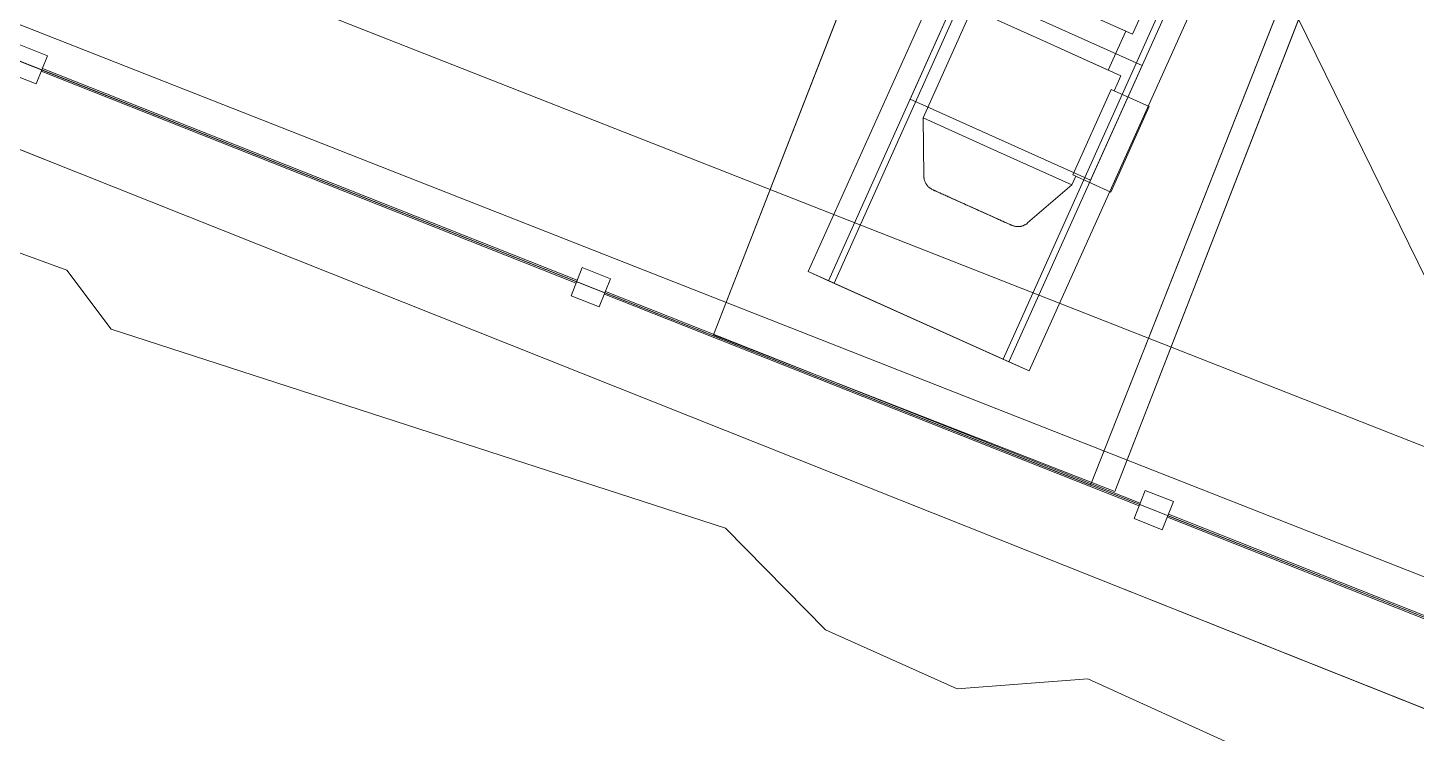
# Model space of a CAD drawing. Header units: metres. Extents: x -207 to 292, y -187 to 169.
# Drawn here: x -46.365 to -44.072, y -79.504 to -78.339 of the extents above; entities that cross this region are included whole.
import ezdxf

# ---------------------------------------------------------------- set-up
doc = ezdxf.new("R2010")
doc.units = ezdxf.units.M
for name, color, linetype, lineweight in [('A-FLOR', 7, 'Continuous', 9), ('A-GLAZ-CWMG', 7, 'Continuous', 9), ('C-TOPO', 7, 'Continuous', 9), ('C-TOPO-MINR', 7, 'Continuous', 9), ('CERCO INTERIOR', 7, 'Continuous', 9), ('M-EQPM', 7, 'Continuous', 9), ('VEREDAS', 7, 'Continuous', 9)]:
    doc.layers.add(name, color=color, linetype=linetype, lineweight=lineweight)
doc.layers.add('PR10-ARQ-PL-001-Emplazamiento-C-1_dwg', color=7, linetype='Continuous', lineweight=9, true_color=0x767676)

# ---------------------------------------------------------------- blocks, each defined once
blk = doc.blocks.new('Circular Mullion - 5mm-2127248-PLANTA EMPLAZAMIENTO ACTUALIZADO')
at = {"layer": 'A-GLAZ-CWMG'}
for p, q in [((-107.6478, -45.3968), (-107.9974, -46.2801)), ((-107.6455, -45.3977), (-107.9951, -46.281)), ((-107.9951, -46.281), (-107.6455, -45.3977)), ((-107.9927, -46.2819), (-107.6432, -45.3986)), ((-107.6455, -45.3977), (-107.6478, -45.3968)), ((-107.6432, -45.3986), (-107.6455, -45.3977)), ((-107.9974, -46.2801), (-107.9951, -46.281)), ((-107.9951, -46.281), (-107.9927, -46.2819))]:
    blk.add_line(p, q, dxfattribs=at)
blk = doc.blocks.new('Circular Mullion - 5mm-2145617-PLANTA EMPLAZAMIENTO ACTUALIZADO')
at = {"layer": 'A-GLAZ-CWMG'}
for p, q in [((-44.4821, -79.1447), (-44.483, -79.1471)), ((-44.483, -79.1471), (-43.8496, -79.3977)), ((-44.4812, -79.1424), (-44.4821, -79.1447)), ((-43.8487, -79.3954), (-44.4821, -79.1447)), ((-44.4821, -79.1447), (-43.8487, -79.3954)), ((-43.8478, -79.3931), (-44.4812, -79.1424)), ((-43.8496, -79.3977), (-43.8487, -79.3954)), ((-43.8487, -79.3954), (-43.8478, -79.3931))]:
    blk.add_line(p, q, dxfattribs=at)
blk = doc.blocks.new('Rectangular Mullion - 50 x 50 mm-2128568-PLANTA EMPLAZAMIENTO ACTUALIZADO')
at = {"layer": 'A-GLAZ-CWMG'}
for p, q in [((0.025, 0.025), (-0.025, 0.025)), ((-0.025, 0.025), (-0.025, -0.025)), ((0.025, -0.025), (0.025, 0.025)), ((-0.025, -0.025), (0.025, -0.025))]:
    blk.add_line(p, q, dxfattribs=at)
blk = doc.blocks.new('Rectangular Mullion - 50 x 50 mm-2128569-PLANTA EMPLAZAMIENTO ACTUALIZADO')
at = {"layer": 'A-GLAZ-CWMG'}
for p, q in [((-0.025, -0.025), (-0.025, 0.025)), ((-0.025, 0.025), (0.025, 0.025)), ((0.025, 0.025), (0.025, -0.025)), ((0.025, -0.025), (-0.025, -0.025))]:
    blk.add_line(p, q, dxfattribs=at)
blk = doc.blocks.new('M_Sistema Bombas-Valvulas - M_Sistema Bombas-Valvulas-2196224-PLANTA EMPLAZAMIENTO ACTUALIZADO')
at = {"layer": 'M-EQPM'}
for p, q in [((-0.6816, 0.167), (-0.6816, 0.2036)), ((-0.6816, 0.2036), (-0.6816, 0.1569)), ((-0.6816, 0.2036), (0.1602, 0.2036)), ((-0.6816, 0.2036), (0.1602, 0.2036)), ((-0.6816, 0.167), (0.1602, 0.167)), ((0.1602, 0.167), (-0.6816, 0.167)), ((-0.6816, -0.1597), (-0.6816, 0.167)), ((-0.1453, 0.167), (-0.3529, 0.167)), ((-0.3529, 0.167), (-0.1453, 0.167)), ((-0.3529, 0.167), (-0.3529, -0.1597)), ((-0.3529, 0.167), (-0.3529, -0.1597)), ((-0.1453, -0.1597), (-0.1453, 0.167)), ((-0.1453, 0.167), (-0.1453, -0.1597)), ((-0.6816, 0.1569), (-0.6816, -0.1493)), ((0.1602, 0.1569), (-0.6816, 0.1569)), ((-0.6816, 0.1569), (0.1602, 0.1569)), ((-0.3724, 0.1347), (-0.4597, 0.0939)), ((-0.1904, 0.1347), (-0.3724, 0.1347)), ((-0.3724, 0), (-0.3724, 0.1347)), ((-0.1749, 0), (-0.1749, 0.1347)), ((-0.1749, 0), (-0.1749, 0.1117)), ((-0.3724, -0.1347), (-0.3724, 0)), ((-0.1749, -0.1117), (-0.1749, 0)), ((-0.1749, -0.1347), (-0.1749, 0)), ((-0.1046, 0), (-0.1046, -0.124)), ((-0.1046, -0.1117), (-0.1046, 0)), ((-0.4597, -0.0939), (-0.3724, -0.1347)), ((-0.1749, -0.1117), (-0.1046, -0.1117)), ((-0.3724, -0.1347), (-0.3569, -0.1347)), ((-0.3569, -0.1293), (-0.2023, -0.1293)), ((-0.2023, -0.1293), (-0.3569, -0.1293)), ((-0.3569, -0.1293), (-0.3569, -0.1347)), ((-0.2023, -0.1293), (-0.3569, -0.1293)), ((-0.3569, -0.1293), (-0.2023, -0.1293)), ((-0.3569, -0.1293), (-0.3569, -0.1982)), ((-0.3569, -0.1293), (-0.3569, -0.1982)), ((-0.2023, -0.1347), (-0.2023, -0.1293)), ((-0.2023, -0.1982), (-0.2023, -0.1293)), ((-0.2023, -0.1293), (-0.2023, -0.1982)), ((-0.2023, -0.1347), (-0.1904, -0.1347)), ((-0.1904, -0.1347), (-0.1749, -0.1347)), ((-0.1046, -0.124), (0.1011, -0.124)), ((-0.6816, -0.1493), (-0.6816, -0.1963)), ((-0.6816, -0.1493), (0.1602, -0.1493)), ((0.1602, -0.1493), (-0.6816, -0.1493)), ((0.1602, -0.1597), (-0.6816, -0.1597)), ((-0.6816, -0.1597), (0.1602, -0.1597)), ((-0.6816, -0.1963), (-0.6816, -0.1597)), ((-0.1453, -0.1597), (-0.3529, -0.1597)), ((-0.3529, -0.1597), (-0.1453, -0.1597)), ((0.1602, -0.1963), (-0.6816, -0.1963)), ((-0.6816, -0.1963), (0.1602, -0.1963)), ((-0.2023, -0.1982), (-0.3569, -0.1982)), ((-0.3569, -0.1982), (-0.2023, -0.1982))]:
    blk.add_line(p, q, dxfattribs=at)
at = {"layer": 'M-EQPM', "flags": 128}
for points in [[(-0.474, 0.0715), (-0.474, 0.0725), (-0.474, 0.0735), (-0.4739, 0.0745), (-0.4737, 0.0754), (-0.4736, 0.0764), (-0.4733, 0.0774), (-0.4731, 0.0783), (-0.4728, 0.0793), (-0.4725, 0.0802), (-0.4721, 0.0811), (-0.4717, 0.082), (-0.4712, 0.0829), (-0.4708, 0.0838), (-0.4703, 0.0847), (-0.4697, 0.0855), (-0.4691, 0.0863), (-0.4685, 0.0871), (-0.4679, 0.0878), (-0.4672, 0.0886), (-0.4665, 0.0893), (-0.4658, 0.0899), (-0.4651, 0.0906), (-0.4643, 0.0912), (-0.4635, 0.0918), (-0.4627, 0.0923), (-0.4618, 0.0929), (-0.4609, 0.0933), (-0.4601, 0.0938), (-0.4597, 0.0939)], [(-0.474, 0), (-0.474, 0.0029), (-0.474, 0.0057), (-0.474, 0.0086), (-0.474, 0.0114), (-0.474, 0.0142), (-0.474, 0.017), (-0.474, 0.0198), (-0.474, 0.0225), (-0.474, 0.0252), (-0.474, 0.0278), (-0.474, 0.0304), (-0.474, 0.033), (-0.474, 0.0355), (-0.474, 0.038), (-0.474, 0.0404), (-0.474, 0.0427), (-0.474, 0.045), (-0.474, 0.0471), (-0.474, 0.0492), (-0.474, 0.0513), (-0.474, 0.0532), (-0.474, 0.0551), (-0.474, 0.0569), (-0.474, 0.0586), (-0.474, 0.0602), (-0.474, 0.0617), (-0.474, 0.063), (-0.474, 0.0643), (-0.474, 0.0655), (-0.474, 0.0666), (-0.474, 0.0676), (-0.474, 0.0685), (-0.474, 0.0693), (-0.474, 0.0699), (-0.474, 0.0704), (-0.474, 0.0709), (-0.474, 0.0712), (-0.474, 0.0714), (-0.474, 0.0715)], [(-0.474, 0.0715), (-0.474, 0.0714), (-0.474, 0.0713), (-0.474, 0.071), (-0.474, 0.0706), (-0.474, 0.0701), (-0.474, 0.0694), (-0.474, 0.0687), (-0.474, 0.0679), (-0.474, 0.0669), (-0.474, 0.0658), (-0.474, 0.0647), (-0.474, 0.0634), (-0.474, 0.062), (-0.474, 0.0606), (-0.474, 0.059), (-0.474, 0.0573), (-0.474, 0.0556), (-0.474, 0.0537), (-0.474, 0.0518), (-0.474, 0.0498), (-0.474, 0.0477), (-0.474, 0.0455), (-0.474, 0.0433), (-0.474, 0.041), (-0.474, 0.0386), (-0.474, 0.0362), (-0.474, 0.0337), (-0.474, 0.0311), (-0.474, 0.0285), (-0.474, 0.0259), (-0.474, 0.0232), (-0.474, 0.0205), (-0.474, 0.0177), (-0.474, 0.015), (-0.474, 0.0122), (-0.474, 0.0093), (-0.474, 0.0065), (-0.474, 0.0036), (-0.474, 0.0008), (-0.474, 0)], [(-0.474, 0), (-0.474, -0.0029), (-0.474, -0.0057), (-0.474, -0.0086), (-0.474, -0.0114), (-0.474, -0.0142), (-0.474, -0.017), (-0.474, -0.0198), (-0.474, -0.0225), (-0.474, -0.0252), (-0.474, -0.0278), (-0.474, -0.0304), (-0.474, -0.033), (-0.474, -0.0355), (-0.474, -0.038), (-0.474, -0.0404), (-0.474, -0.0427), (-0.474, -0.045), (-0.474, -0.0471), (-0.474, -0.0492), (-0.474, -0.0513), (-0.474, -0.0532), (-0.474, -0.0551), (-0.474, -0.0569), (-0.474, -0.0586), (-0.474, -0.0602), (-0.474, -0.0617), (-0.474, -0.063), (-0.474, -0.0643), (-0.474, -0.0655), (-0.474, -0.0666), (-0.474, -0.0676), (-0.474, -0.0685), (-0.474, -0.0693), (-0.474, -0.0699), (-0.474, -0.0704), (-0.474, -0.0709), (-0.474, -0.0712), (-0.474, -0.0714), (-0.474, -0.0715)], [(-0.474, -0.0715), (-0.474, -0.0714), (-0.474, -0.0713), (-0.474, -0.071), (-0.474, -0.0706), (-0.474, -0.0701), (-0.474, -0.0694), (-0.474, -0.0687), (-0.474, -0.0679), (-0.474, -0.0669), (-0.474, -0.0658), (-0.474, -0.0647), (-0.474, -0.0634), (-0.474, -0.062), (-0.474, -0.0606), (-0.474, -0.059), (-0.474, -0.0573), (-0.474, -0.0556), (-0.474, -0.0537), (-0.474, -0.0518), (-0.474, -0.0498), (-0.474, -0.0477), (-0.474, -0.0455), (-0.474, -0.0433), (-0.474, -0.041), (-0.474, -0.0386), (-0.474, -0.0362), (-0.474, -0.0337), (-0.474, -0.0311), (-0.474, -0.0285), (-0.474, -0.0259), (-0.474, -0.0232), (-0.474, -0.0205), (-0.474, -0.0177), (-0.474, -0.015), (-0.474, -0.0122), (-0.474, -0.0093), (-0.474, -0.0065), (-0.474, -0.0036), (-0.474, -0.0008), (-0.474, 0)], [(-0.4597, -0.0939), (-0.4606, -0.0935), (-0.4615, -0.093), (-0.4623, -0.0925), (-0.4632, -0.092), (-0.464, -0.0914), (-0.4648, -0.0908), (-0.4655, -0.0902), (-0.4663, -0.0895), (-0.467, -0.0888), (-0.4677, -0.0881), (-0.4683, -0.0873), (-0.4689, -0.0866), (-0.4695, -0.0858), (-0.4701, -0.085), (-0.4706, -0.0841), (-0.4711, -0.0832), (-0.4715, -0.0824), (-0.4719, -0.0815), (-0.4723, -0.0806), (-0.4727, -0.0796), (-0.473, -0.0787), (-0.4732, -0.0777), (-0.4735, -0.0768), (-0.4737, -0.0758), (-0.4738, -0.0748), (-0.4739, -0.0738), (-0.474, -0.0728), (-0.474, -0.0718), (-0.474, -0.0715)]]:
    blk.add_lwpolyline(points, dxfattribs=at)
blk = doc.blocks.new('YADRAN_LASQUEMAS_ARQ_MO_002_TERRAZAS_rvt-1-PLANTA EMPLAZAMIENTO ACTUALIZADO')
at = {"layer": 'A-GLAZ-CWMG', "lineweight": 9, "extrusion": (0, 0, -1), "rotation": 201.5900000000006}
for name, p in [('Rectangular Mullion - 50 x 50 mm-2128568-PLANTA EMPLAZAMIENTO ACTUALIZADO', (46.365, -78.3996)), ('Rectangular Mullion - 50 x 50 mm-2128569-PLANTA EMPLAZAMIENTO ACTUALIZADO', (46.365, -78.3996)), ('Rectangular Mullion - 50 x 50 mm-2128568-PLANTA EMPLAZAMIENTO ACTUALIZADO', (45.4352, -78.7676)), ('Rectangular Mullion - 50 x 50 mm-2128569-PLANTA EMPLAZAMIENTO ACTUALIZADO', (45.4352, -78.7676)), ('Rectangular Mullion - 50 x 50 mm-2128568-PLANTA EMPLAZAMIENTO ACTUALIZADO', (44.5054, -79.1355)), ('Rectangular Mullion - 50 x 50 mm-2128569-PLANTA EMPLAZAMIENTO ACTUALIZADO', (44.5054, -79.1355))]:
    blk.add_blockref(name, p, dxfattribs=at)
at = {"layer": 'A-GLAZ-CWMG', "lineweight": 9}
for p, rotation in [((-0.0608, -186.4039), 269.999999999999), ((-0.0608, -186.4039), 269.999999999999), ((-0.0608, -186.4039), 269.999999999999), ((-0.0608, -186.4039), 269.999999999999), ((0.8691, -186.7718), 269.9999999999997), ((0.8691, -186.7718), 269.9999999999997), ((0.8691, -186.7718), 269.9999999999997), ((0.8691, -186.7718), 269.9999999999997)]:
    blk.add_blockref('Circular Mullion - 5mm-2127248-PLANTA EMPLAZAMIENTO ACTUALIZADO', p, dxfattribs=dict(at, rotation=rotation))
blk.add_blockref('Circular Mullion - 5mm-2145617-PLANTA EMPLAZAMIENTO ACTUALIZADO', (0, 0), dxfattribs=at)
blk.add_blockref('Circular Mullion - 5mm-2145617-PLANTA EMPLAZAMIENTO ACTUALIZADO', (0, 0), dxfattribs=at)
blk.add_blockref('Circular Mullion - 5mm-2145617-PLANTA EMPLAZAMIENTO ACTUALIZADO', (0, 0), dxfattribs=at)
blk.add_blockref('Circular Mullion - 5mm-2145617-PLANTA EMPLAZAMIENTO ACTUALIZADO', (0, 0), dxfattribs=at)
at = {"layer": 'M-EQPM', "lineweight": 9, "rotation": 65.78220316016825}
blk.add_blockref('M_Sistema Bombas-Valvulas - M_Sistema Bombas-Valvulas-2196224-PLANTA EMPLAZAMIENTO ACTUALIZADO', (-44.6108, -78.2037), dxfattribs=at)
blk = doc.blocks.new('PR10-ARQ-PL-001-Emplazamiento-C-1_dwg-674643-PLANTA EMPLAZAMIENTO ACTUALIZADO')
at = {"layer": 'A-FLOR', "flags": 128}
for points in [[(-47.7529, -76.2917), (-44.0769, -77.7459), (-44.6102, -79.0941), (-48.2862, -77.6394)], [(-44.8873, -77.9601), (-44.2245, -78.2182), (-44.5697, -79.1046), (-45.2325, -78.8464)]]:
    blk.add_lwpolyline(points, close=True, dxfattribs=at)
at = {"layer": 'C-TOPO', "flags": 128}
for points in [[(-32.2393, -83.3087), (-33.0772, -83.3462), (-33.6355, -83.3035), (-33.9134, -83.2823), (-34.7359, -83.118), (-35.5325, -82.8555), (-35.6558, -82.8065), (-35.8831, -82.716), (-38.6629, -81.61), (-41.2795, -80.5689), (-44.5972, -79.2487), (-45.0345, -79.0748), (-46.2802, -78.5791), (-49.1653, -77.4311), (-52.133, -76.2503)], [(-52.133, -76.2503), (-49.1653, -77.4311), (-46.2802, -78.5791), (-45.0345, -79.0748), (-44.5972, -79.2487), (-41.2795, -80.5689), (-38.6629, -81.61), (-35.8831, -82.716), (-35.6558, -82.8065), (-35.5325, -82.8555), (-34.7359, -83.118), (-33.9134, -83.2823), (-33.6355, -83.3035), (-33.0772, -83.3462), (-32.2393, -83.3087)], [(-41.4134, -76.7159), (-41.9217, -78.1125), (-42.2371, -78.9792), (-42.2714, -79.0732), (-42.4474, -79.5568), (-42.5819, -79.8967), (-44.2798, -79.2248), (-44.6888, -79.0629), (-45.2714, -78.8324), (-46.4352, -78.3719), (-48.3047, -77.6321), (-47.843, -76.4893), (-47.7608, -76.2858), (-47.7545, -76.2704), (-44.0715, -77.7585), (-43.8859, -77.2945), (-42.5655, -73.9935), (-40.539, -68.9272), (-40.3742, -68.5151), (-38.6491, -64.2454)], [(-41.4134, -76.7159), (-41.9217, -78.1125), (-42.2371, -78.9792), (-42.2714, -79.0732), (-42.4474, -79.5568), (-42.5819, -79.8967), (-44.2798, -79.2248), (-44.6888, -79.0629), (-45.2714, -78.8324), (-46.4352, -78.3719), (-48.3047, -77.6321), (-47.843, -76.4893), (-47.7608, -76.2858), (-47.7545, -76.2704), (-44.0715, -77.7585), (-43.8859, -77.2945)]]:
    blk.add_lwpolyline(points, dxfattribs=at)
at = {"layer": 'C-TOPO-MINR', "color": 9, "true_color": 0xc0c0c0, "flags": 128}
blk.add_lwpolyline([(-52.2936, -76.6302), (-49.813, -77.4988), (-49.2003, -77.7419), (-46.723, -78.5854), (-46.3004, -78.7393), (-46.2275, -78.8366), (-45.2127, -79.165), (-45.0475, -79.3329), (-44.8301, -79.4305), (-44.6146, -79.4138), (-42.0218, -80.5929)], dxfattribs=at)
at = {"layer": 'CERCO INTERIOR', "flags": 128}
for points in [[(-26.8741, -80.1294), (-28.514, -82.005), (-30.8001, -83.2053), (-33.4752, -83.4056), (-60.3697, -72.8347), (-62.4829, -71.5802), (-63.9697, -69.4823), (-64.498, -67.058), (-63.9585, -64.4298), (-36.3095, 6.0376), (-35.1236, 8.298), (-33.1334, 9.8905), (-30.636, 10.5944), (-28.0565, 10.3374), (-2.0459, 0.0167), (-0.0433, -1.295), (1.477, -3.3782), (1.9717, -5.8104), (1.4969, -8.3035), (0.5782, -10.6383), (-26.9308, -80.2728)], [(-33.402, -83.2195), (-60.2815, -72.6544), (-62.3443, -71.4299), (-63.7829, -69.3999), (-64.2936, -67.0568), (-63.766, -64.4868), (-36.1273, 5.9543), (-34.9659, 8.168), (-33.0401, 9.709), (-30.6181, 10.3917), (-28.1043, 10.1412), (-2.1386, -0.1617), (-0.1834, -1.4423), (1.2897, -3.4609), (1.7679, -5.8117), (1.3039, -8.2477), (0.3921, -10.565)]]:
    blk.add_lwpolyline(points, dxfattribs=at)
at = {"layer": 'VEREDAS', "flags": 128}
blk.add_lwpolyline([(-31.291, -45.8737), (-31.7356, -47.0358), (-33.2908, -49.759), (-33.5606, -49.8419), (-34.4434, -52.2459), (-34.1948, -53.1181), (-44.3011, -78.2547), (-43.8866, -79.0985)], dxfattribs=at)

msp = doc.modelspace()

# ---------------------------------------------------------------- linework, layer by layer
at = {"layer": 'A-FLOR'}
for p, q in [((-44.6102, -79.0941), (-48.2862, -77.6394)), ((-44.0769, -77.7459), (-44.6102, -79.0941)), ((-45.2325, -78.8464), (-44.8873, -77.9601)), ((-44.2245, -78.2182), (-44.5697, -79.1046)), ((-44.5697, -79.1046), (-45.2325, -78.8464))]:
    msp.add_line(p, q, dxfattribs=at)
at = {"layer": 'C-TOPO'}
for p, q in [((-46.2802, -78.5791), (-49.1653, -77.4311)), ((-49.1653, -77.4311), (-46.2802, -78.5791)), ((-45.2714, -78.8324), (-46.4352, -78.3719)), ((-46.4352, -78.3719), (-45.2714, -78.8324)), ((-45.0345, -79.0748), (-46.2802, -78.5791)), ((-46.2802, -78.5791), (-45.0345, -79.0748)), ((-44.6888, -79.0629), (-45.2714, -78.8324)), ((-45.2714, -78.8324), (-44.6888, -79.0629)), ((-44.2798, -79.2248), (-44.6888, -79.0629)), ((-44.6888, -79.0629), (-44.2798, -79.2248)), ((-44.5972, -79.2487), (-45.0345, -79.0748)), ((-45.0345, -79.0748), (-44.5972, -79.2487)), ((-42.5819, -79.8967), (-44.2798, -79.2248)), ((-44.2798, -79.2248), (-42.5819, -79.8967)), ((-41.2795, -80.5689), (-44.5972, -79.2487)), ((-44.5972, -79.2487), (-41.2795, -80.5689))]:
    msp.add_line(p, q, dxfattribs=at)
at = {"layer": 'C-TOPO-MINR', "color": 9, "true_color": 0xc0c0c0, "flags": 128}
msp.add_lwpolyline([(-52.2936, -76.6302), (-49.813, -77.4988), (-49.2003, -77.7419), (-46.723, -78.5854), (-46.3004, -78.7393), (-46.2275, -78.8366), (-45.2127, -79.165), (-45.0475, -79.3329), (-44.8301, -79.4305), (-44.6146, -79.4138), (-42.0218, -80.5929)], dxfattribs=at)

# ---------------------------------------------------------------- block references
at = {"lineweight": 5}
msp.add_blockref('YADRAN_LASQUEMAS_ARQ_MO_002_TERRAZAS_rvt-1-PLANTA EMPLAZAMIENTO ACTUALIZADO', (0, 0), dxfattribs=at)
at = {"layer": 'PR10-ARQ-PL-001-Emplazamiento-C-1_dwg', "color": 7}
msp.add_blockref('PR10-ARQ-PL-001-Emplazamiento-C-1_dwg-674643-PLANTA EMPLAZAMIENTO ACTUALIZADO', (0, 0), dxfattribs=at)

doc.saveas('drawing.dxf')
